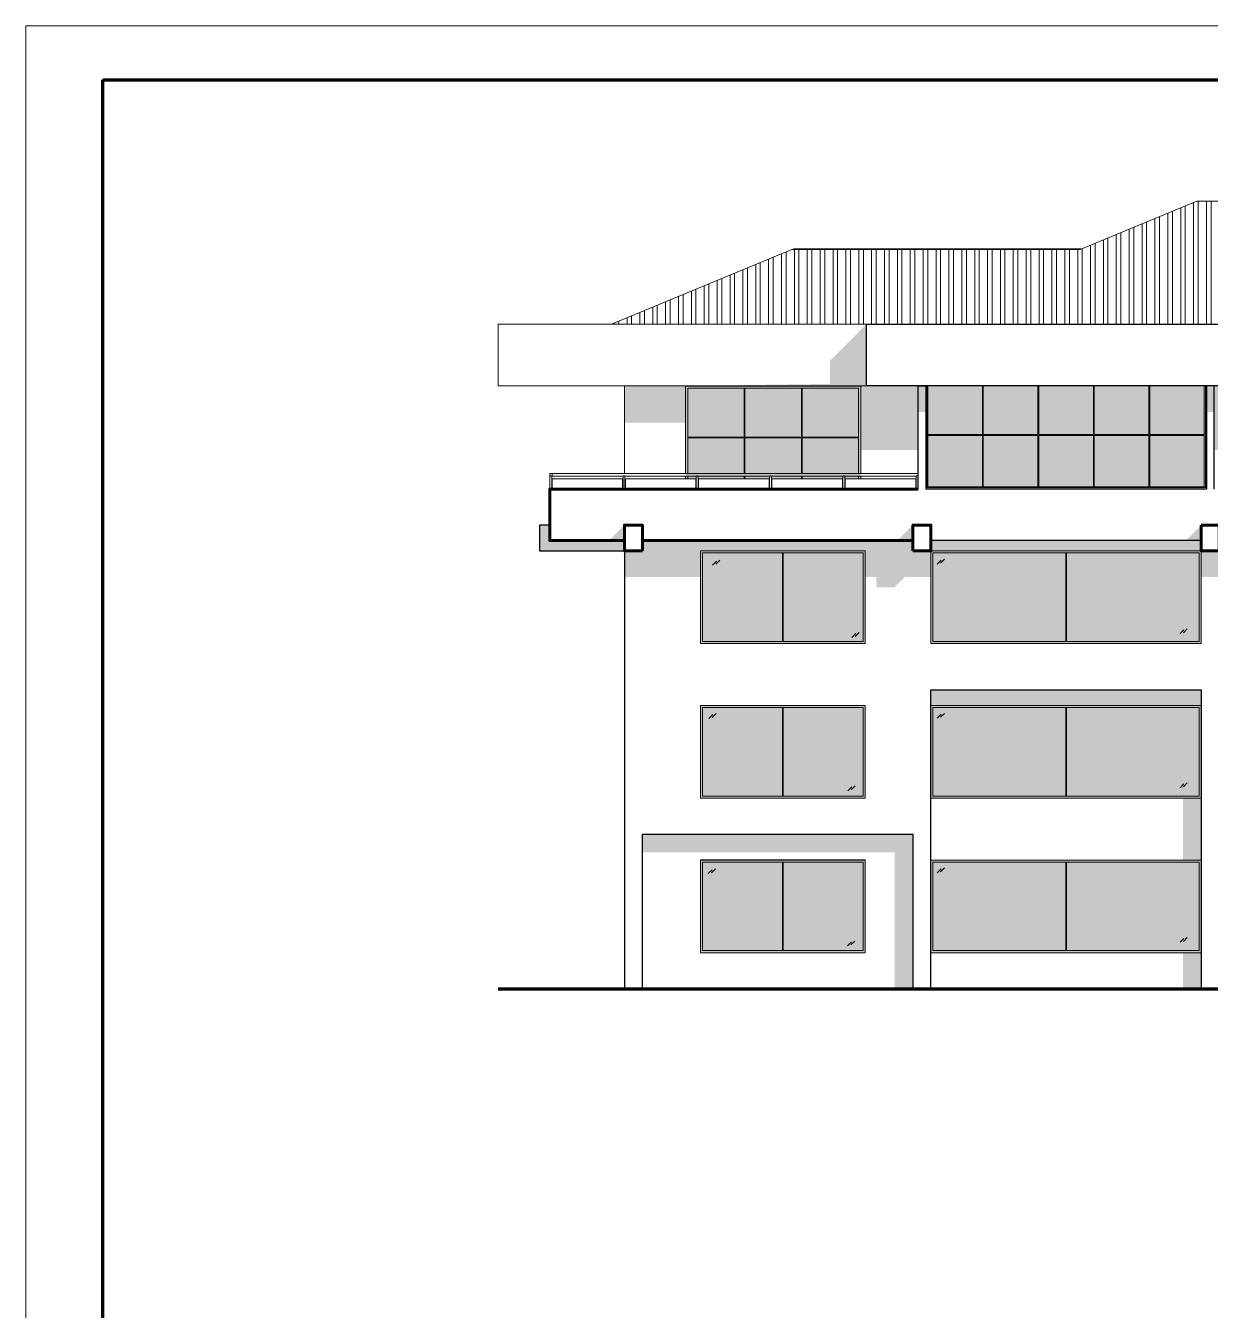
# Model space of a CAD drawing. Header units: inches. Extents: x 140 to 978, y -82 to 38.
# Drawn here: x 821.72 to 844.72, y -52.16 to -27.23 of the extents above; entities that cross this region are included whole.
import ezdxf

# ---------------------------------------------------------------- set-up
doc = ezdxf.new("R2010")
doc.units = ezdxf.units.IN
doc.header["$MEASUREMENT"] = 0
for name, color, linetype, lineweight in [('UNSAAC CUBIERTAS', 22, 'Continuous', 0), ('UNSAAC- ROTULO', 7, 'Continuous', 60), ('UNSAAC-FACHADA (1ER PLANOTYTY', 20, 'Continuous', 60), ('UNSAAC-FACHADA(2DO PLANO)', 7, 'Continuous', 30), ('UNSAAC-LINEA 0.00', 251, 'Continuous', 0), ('UNSAAC-MUEBLE', 254, 'Continuous', 0), ('UNSAAC-SOMBRA', 5, 'Continuous', 0), ('UNSAAC-TEXTURAS', 250, 'Continuous', 0), ('UNSAAC-VARIOS', 30, 'Continuous', 0), ('UNSAAC-VIDRIO', 150, 'Continuous', 30)]:
    doc.layers.add(name, color=color, linetype=linetype, lineweight=lineweight)
pattern_1 = [(37.5, (-346.295782, 0.542984), (-0.00062993358, 0.0192682377), [0, -0.0152, 0, -0.017, 0, -0.01625]), (7.5, (-346.295782, 0.542984), (0.01769776705, 0.02822146065), [0, -0.0082, 0, -0.0137, 0, -0.00525]), (327.5, (-346.308082, 0.542984), (0.03114141862, 5.659054e-05), [0, -0.005, 0, -0.018, 0, -0.0235]), (317.5, (-346.308082, 0.542984), (0.03006126605, 0.00877675565), [0, -0.0025, 0, -0.0118, 0, -0.0135])]
pattern_2 = [(37.5, (-8.997555, 0), (-0.0009449004, 0.02890235654), [0, -0.0228, 0, -0.0255, 0, -0.024375]), (7.5, (-8.997555, 0), (0.0265466506, 0.042332191), [0, -0.0123, 0, -0.02055, 0, -0.007875]), (327.5, (-9.016005, 0), (0.0467121279, 8.48858e-05), [0, -0.0075, 0, -0.027, 0, -0.03525]), (317.5, (-9.016005, 0), (0.045091899, 0.0131651335), [0, -0.00375, 0, -0.0177, 0, -0.02025])]

msp = doc.modelspace()

# ---------------------------------------------------------------- hatches: boundary and pattern name
at = {"layer": 'UNSAAC CUBIERTAS'}
h = msp.add_hatch(dxfattribs=at)
h.set_pattern_fill('STEEL', color=256, scale=2, angle=225, style=0)
h.set_pattern_definition([(270, (676.14612, -38.5623), (0.25, -6e-17), []), (270, (676.2345, -38.6507), (0.25, -6e-17), [])])
h.paths.add_polyline_path([(863.809, -30.633), (844.459, -30.633), (842.196, -31.57), (836.596, -31.57), (833.098, -33.019), (838.046, -33.019), (866.846, -33.019), (869.569, -33.019)])
at = {"layer": 'UNSAAC-SOMBRA', "ltscale": 0.5}
h = msp.add_hatch(dxfattribs=at)
h.set_pattern_fill('AR-SAND', color=256, scale=0.015, style=0)
h.set_pattern_definition(pattern_2)
h.paths.add_polyline_path([(865.846, -34.219), (865.846, -34.726), (861.446, -34.726), (861.446, -35.464), (855.996, -35.464), (855.996, -34.726), (855.846, -34.726), (850.396, -34.726), (850.246, -34.726), (850.246, -35.464), (844.796, -35.464), (844.796, -34.726), (844.646, -34.726), (839.196, -34.726), (839.046, -34.726), (839.046, -35.464), (837.339, -35.464), (837.339, -33.726), (838.046, -33.019), (838.046, -34.219)])
h = msp.add_hatch(dxfattribs=at)
h.set_pattern_fill('AR-SAND', color=256, scale=0.015, style=0)
h.set_pattern_definition(pattern_2)
h.paths.add_polyline_path([(833.346, -34.219), (833.346, -34.929), (837.341, -34.929), (837.341, -34.219)])
h = msp.add_hatch(dxfattribs=at)
h.set_pattern_fill('AR-SAND', color=256, scale=0.015, style=0)
h.set_pattern_definition(pattern_2)
h.paths.add_polyline_path([(831.696, -36.919), (831.896, -36.919), (831.896, -37.219), (833.046, -37.219), (833.346, -36.919), (833.346, -37.419), (831.696, -37.419)])
h = msp.add_hatch(dxfattribs=at)
h.set_pattern_fill('AR-SAND', color=256, scale=0.015, style=0)
h.set_pattern_definition(pattern_2)
h.paths.add_polyline_path([(868.309, -37.219), (867.602, -37.926), (865.339, -37.926), (865.139, -38.126), (864.789, -38.126), (864.789, -37.926), (861.189, -37.926), (860.989, -38.126), (860.639, -38.126), (860.639, -37.926), (855.589, -37.926), (855.389, -38.126), (855.039, -38.126), (855.039, -37.926), (849.989, -37.926), (849.789, -38.126), (849.439, -38.126), (849.439, -37.926), (844.389, -37.926), (844.189, -38.126), (843.839, -38.126), (843.839, -37.926), (838.789, -37.926), (838.589, -38.126), (838.239, -38.126), (838.239, -37.926), (833.346, -37.926), (833.346, -37.419), (833.696, -37.419), (833.696, -37.219), (838.646, -37.219), (838.946, -36.919), (838.946, -37.419), (839.296, -37.419), (839.296, -37.219), (844.246, -37.219), (844.546, -36.919), (844.546, -37.419), (844.896, -37.419), (844.896, -37.219), (849.846, -37.219), (850.146, -36.919), (850.146, -37.419), (850.496, -37.419), (850.496, -37.219), (855.446, -37.219), (855.746, -36.919), (855.746, -37.419), (856.096, -37.419), (856.096, -37.219), (861.046, -37.219), (861.346, -36.919), (861.346, -37.419), (861.696, -37.419), (861.696, -37.219), (865.196, -37.219), (865.496, -36.919), (865.496, -37.419), (865.846, -37.419), (865.846, -37.219)])
h = msp.add_hatch(dxfattribs=at)
h.set_pattern_fill('AR-SAND', color=256, scale=0.015, style=0)
h.set_pattern_definition(pattern_2)
h.paths.add_polyline_path([(844.546, -45.919), (844.193, -45.919), (844.193, -40.473), (839.296, -40.473), (839.296, -40.119), (844.546, -40.119)])
h = msp.add_hatch(dxfattribs=at)
h.set_pattern_fill('AR-SAND', color=256, scale=0.015, style=0)
h.set_pattern_definition(pattern_2)
h.paths.add_polyline_path([(838.946, -45.919), (838.593, -45.919), (838.593, -43.273), (833.696, -43.273), (833.696, -42.919), (838.946, -42.919)])
at = {"layer": 'UNSAAC-TEXTURAS', "ltscale": 0.5}
h = msp.add_hatch(dxfattribs=at)
h.set_pattern_fill('AR-SAND', color=256, scale=0.01, style=0)
h.set_pattern_definition(pattern_1)
h.paths.add_polyline_path([(843.614, -34.011), (843.613, -34.021), (843.617, -34.008), (843.617, -34.008)])
h = msp.add_hatch(dxfattribs=at)
h.set_pattern_fill('AR-SAND', color=256, scale=0.01, style=0)
h.set_pattern_definition(pattern_1)
h.paths.add_polyline_path([(843.613, -34.021), (843.613, -34.033), (843.617, -34.033)])
h = msp.add_hatch(dxfattribs=at)
h.set_pattern_fill('AR-SAND', color=256, scale=0.01, style=0)
h.set_pattern_definition(pattern_1)
h.paths.add_polyline_path([(843.613, -34.042), (843.619, -34.042), (843.622, -34.04), (843.623, -34.039), (843.617, -34.033), (843.613, -34.033)])
h = msp.add_hatch(dxfattribs=at)
h.set_pattern_fill('AR-SAND', color=256, scale=0.01, style=0)
h.set_pattern_definition(pattern_1)
h.paths.add_polyline_path([(843.613, -34.042), (843.613, -34.046), (843.616, -34.043), (843.619, -34.042)])
h = msp.add_hatch(dxfattribs=at)
h.set_pattern_fill('AR-SAND', color=256, scale=0.01, style=0)
h.set_pattern_definition(pattern_1)
h.paths.add_polyline_path([(843.62, -34.005), (843.617, -34.008), (843.617, -34.008), (843.626, -33.999)])
h = msp.add_hatch(dxfattribs=at)
h.set_pattern_fill('AR-SAND', color=256, scale=0.01, style=0)
h.set_pattern_definition(pattern_1)
h.paths.add_polyline_path([(843.63, -34.043), (843.63, -34.046), (843.638, -34.046)])
h = msp.add_hatch(dxfattribs=at)
h.set_pattern_fill('AR-SAND', color=256, scale=0.01, style=0)
h.set_pattern_definition(pattern_1)
h.paths.add_polyline_path([(843.647, -34.043), (843.638, -34.046), (843.647, -34.045)])
h = msp.add_hatch(dxfattribs=at)
h.set_pattern_fill('AR-SAND', color=256, scale=0.01, style=0)
h.set_pattern_definition(pattern_1)
h.paths.add_polyline_path([(843.651, -34.042), (843.647, -34.043), (843.647, -34.045), (843.648, -34.045)])
h = msp.add_hatch(dxfattribs=at)
h.set_pattern_fill('AR-SAND', color=256, scale=0.01, style=0)
h.set_pattern_definition(pattern_1)
h.paths.add_polyline_path([(843.656, -34.044), (843.654, -34.042), (843.656, -34.047)])
at = {"layer": 'UNSAAC-VIDRIO', "ltscale": 2.5}
h = msp.add_hatch(color=256, dxfattribs=at)
h.dxf.hatch_style = 1
h.set_gradient(color1=(230, 240, 249), color2=(251, 252, 254), name='HEMISPHERICAL')
h.paths.add_polyline_path([(834.534, -36.02), (837.934, -36.019), (837.934, -34.169), (834.534, -34.22)])
h.paths.add_polyline_path([(844.646, -36.219), (839.196, -36.219), (839.196, -34.219), (844.646, -34.219)])
h = msp.add_hatch(color=256, dxfattribs=at)
h.dxf.hatch_style = 1
h.set_gradient(color1=(230, 240, 249), color2=(251, 252, 254), name='HEMISPHERICAL')
h.paths.add_polyline_path([(838.021, -39.219), (834.821, -39.219), (834.821, -37.419), (838.021, -37.419)])
h.paths.add_polyline_path([(839.296, -39.219), (844.546, -39.219), (844.546, -37.419), (839.296, -37.419)])
h = msp.add_hatch(color=256, dxfattribs=at)
h.dxf.hatch_style = 1
h.set_gradient(color1=(230, 240, 249), color2=(251, 252, 254), name='HEMISPHERICAL')
h.paths.add_polyline_path([(838.021, -42.219), (834.821, -42.219), (834.821, -40.419), (838.021, -40.419)])
h.paths.add_polyline_path([(844.546, -42.219), (839.296, -42.219), (839.296, -40.419), (844.546, -40.419)])
h = msp.add_hatch(color=256, dxfattribs=at)
h.dxf.hatch_style = 1
h.set_gradient(color1=(230, 240, 249), color2=(251, 252, 254), name='HEMISPHERICAL')
h.paths.add_polyline_path([(839.296, -43.42), (844.546, -43.42), (844.546, -45.219), (839.296, -45.219)])
h.paths.add_polyline_path([(838.021, -45.219), (834.821, -45.219), (834.821, -43.419), (838.021, -43.419)])

# ---------------------------------------------------------------- linework, layer by layer
at = {"layer": 'UNSAAC CUBIERTAS'}
for p, q in [((844.459, -30.633), (842.196, -31.57)), ((844.459, -30.633), (863.809, -30.633)), ((842.196, -31.57), (836.596, -31.57)), ((842.234, -31.555), (836.634, -31.555))]:
    msp.add_line(p, q, dxfattribs=at)
at = {"layer": 'UNSAAC CUBIERTAS', "lineweight": 13}
for p, q in [((836.596, -31.57), (833.098, -33.019)), ((836.634, -31.555), (836.596, -31.57))]:
    msp.add_line(p, q, dxfattribs=at)
at = {"layer": 'UNSAAC CUBIERTAS'}
msp.add_lwpolyline([(863.809, -30.633), (844.459, -30.633), (842.196, -31.57), (836.596, -31.57), (833.098, -33.019), (838.046, -33.019), (866.846, -33.019), (869.569, -33.019)], close=True, dxfattribs=at)
at = {"layer": 'UNSAAC- ROTULO', "color": 5, "lineweight": 0, "flags": 128}
msp.add_lwpolyline([(821.722, -27.226), (886.222, -27.226), (886.222, -72.976), (821.722, -72.976)], close=True, dxfattribs=at)
at = {"layer": 'UNSAAC- ROTULO', "lineweight": 70, "flags": 128}
msp.add_lwpolyline([(823.222, -28.276), (884.722, -28.276), (884.722, -71.026), (823.222, -71.026)], close=True, dxfattribs=at)
at = {"layer": 'UNSAAC-FACHADA (1ER PLANOTYTY'}
for points in [[(833.346, -37.219), (831.896, -37.219), (831.896, -36.219), (839.046, -36.219)], [(838.946, -37.219), (833.696, -37.219)]]:
    msp.add_lwpolyline(points, dxfattribs=at)
for points in [[(833.696, -37.419), (833.346, -37.419), (833.346, -36.919), (833.696, -36.919)], [(838.946, -37.419), (839.296, -37.419), (839.296, -36.919), (838.946, -36.919)], [(844.546, -36.919), (844.896, -36.919), (844.896, -37.419), (844.546, -37.419)]]:
    msp.add_lwpolyline(points, close=True, dxfattribs=at)
at = {"layer": 'UNSAAC-FACHADA(2DO PLANO)'}
msp.add_lwpolyline([(838.046, -33.019), (866.846, -33.019), (866.846, -34.219), (838.046, -34.219)], close=True, dxfattribs=at)
for points in [[(839.046, -36.219), (839.046, -34.219), (839.196, -34.219), (839.196, -36.219)], [(844.796, -36.219), (844.796, -34.219), (844.646, -34.219), (844.646, -36.219)], [(833.346, -37.419), (833.346, -37.219), (831.896, -37.219), (831.896, -36.919), (831.696, -36.919), (831.696, -37.419), (833.346, -37.419)], [(844.896, -37.419), (844.546, -37.419), (844.546, -37.219), (839.296, -37.219), (839.296, -37.419), (838.946, -37.419), (838.946, -37.219), (833.696, -37.219), (833.696, -37.419), (833.346, -37.419), (833.346, -37.419), (833.346, -45.919), (833.696, -45.919), (833.696, -42.919), (838.946, -42.919), (838.946, -45.919), (839.296, -45.919), (839.296, -40.119), (844.546, -40.119), (844.546, -45.919), (844.896, -45.919)]]:
    msp.add_lwpolyline(points, dxfattribs=at)
at = {"layer": 'UNSAAC-LINEA 0.00', "lineweight": 13}
for p, q in [((833.346, -35.919), (833.346, -34.219)), ((834.534, -34.219), (834.534, -35.919)), ((834.535, -34.22), (837.933, -34.22)), ((834.535, -34.24), (834.535, -34.22)), ((834.535, -35.919), (834.535, -34.24)), ((834.575, -35.212), (834.575, -34.26)), ((834.575, -34.26), (835.671, -34.26)), ((835.671, -34.26), (835.671, -35.212)), ((835.686, -34.26), (835.671, -34.26)), ((835.686, -34.26), (836.782, -34.26)), ((835.686, -35.212), (835.686, -34.26)), ((836.797, -34.26), (836.782, -34.26)), ((836.782, -34.26), (836.782, -35.212)), ((836.797, -34.26), (837.893, -34.26)), ((836.797, -35.212), (836.797, -34.26)), ((837.893, -34.26), (837.893, -35.212)), ((837.933, -34.22), (837.933, -34.24)), ((837.933, -35.919), (837.933, -34.24)), ((837.934, -35.919), (837.934, -34.219)), ((839.217, -34.219), (839.217, -36.198)), ((839.237, -34.219), (839.237, -35.162)), ((840.299, -35.162), (840.299, -34.219)), ((840.314, -34.219), (840.314, -35.162)), ((841.375, -35.162), (841.375, -34.219)), ((841.39, -34.219), (841.39, -35.162)), ((842.452, -35.162), (842.452, -34.219)), ((842.467, -34.219), (842.467, -35.162)), ((843.529, -35.162), (843.529, -34.219)), ((843.544, -34.219), (843.544, -35.162)), ((844.605, -35.162), (844.605, -34.219)), ((844.625, -36.198), (844.625, -34.219)), ((834.575, -35.212), (834.575, -35.227)), ((835.671, -35.212), (834.575, -35.212)), ((834.575, -35.919), (834.575, -35.227)), ((835.671, -35.227), (834.575, -35.227)), ((835.671, -35.227), (835.671, -35.919)), ((836.782, -35.212), (835.686, -35.212)), ((835.686, -35.227), (836.782, -35.227)), ((835.686, -35.919), (835.686, -35.227)), ((836.782, -35.227), (836.782, -35.919)), ((836.797, -35.212), (837.893, -35.212)), ((836.797, -35.227), (837.893, -35.227)), ((836.797, -35.919), (836.797, -35.227)), ((837.893, -35.227), (837.893, -35.212)), ((837.893, -35.227), (837.893, -35.919)), ((839.237, -35.177), (839.237, -35.162)), ((840.299, -35.162), (839.237, -35.162)), ((839.237, -35.177), (839.237, -36.178)), ((840.299, -35.177), (839.237, -35.177)), ((840.299, -36.178), (840.299, -35.177)), ((841.375, -35.162), (840.314, -35.162)), ((840.314, -35.177), (841.375, -35.177)), ((840.314, -35.177), (840.314, -36.178)), ((841.375, -36.178), (841.375, -35.177)), ((842.452, -35.162), (841.39, -35.162)), ((841.39, -35.177), (842.452, -35.177)), ((841.39, -35.177), (841.39, -36.178)), ((842.452, -36.178), (842.452, -35.177)), ((842.467, -35.162), (843.529, -35.162)), ((842.467, -35.177), (843.529, -35.177)), ((842.467, -35.177), (842.467, -36.178)), ((843.529, -36.178), (843.529, -35.177)), ((843.544, -35.162), (844.605, -35.162)), ((844.605, -35.177), (843.544, -35.177)), ((843.544, -35.177), (843.544, -36.178)), ((844.605, -35.162), (844.605, -35.177)), ((844.605, -36.178), (844.605, -35.177)), ((831.896, -35.919), (831.896, -35.923)), ((839.046, -35.919), (831.896, -35.919)), ((831.896, -35.923), (831.896, -35.932)), ((831.896, -35.932), (831.896, -35.944)), ((831.9, -35.932), (831.896, -35.944)), ((831.896, -35.944), (831.896, -35.957)), ((831.896, -35.944), (831.9, -35.957)), ((831.896, -35.957), (831.896, -35.966)), ((831.896, -35.966), (831.896, -35.969)), ((831.899, -35.967), (831.896, -35.969)), ((831.896, -35.969), (831.896, -36.219)), ((831.902, -35.966), (831.899, -35.967)), ((831.909, -35.923), (831.9, -35.932)), ((831.9, -35.957), (831.909, -35.966)), ((831.905, -35.963), (831.902, -35.966)), ((831.906, -35.963), (831.905, -35.963)), ((831.921, -35.919), (831.909, -35.923)), ((831.909, -35.966), (831.921, -35.969)), ((831.934, -35.923), (831.921, -35.919)), ((831.921, -35.969), (831.934, -35.966)), ((831.943, -35.932), (831.934, -35.923)), ((831.934, -35.966), (831.943, -35.957)), ((831.939, -35.967), (831.939, -36.219)), ((833.319, -35.969), (831.939, -35.969)), ((833.309, -36.019), (831.941, -36.019)), ((831.941, -36.219), (831.941, -36.019)), ((831.946, -35.944), (831.943, -35.932)), ((831.943, -35.957), (831.946, -35.944)), ((833.309, -36.219), (833.309, -36.019)), ((833.322, -35.967), (833.319, -35.969)), ((833.319, -35.969), (833.319, -36.219)), ((833.325, -35.966), (833.322, -35.967)), ((833.328, -35.963), (833.325, -35.966)), ((833.337, -35.961), (833.328, -35.963)), ((833.346, -35.963), (833.337, -35.961)), ((833.348, -35.966), (833.346, -35.963)), ((833.352, -35.967), (833.348, -35.966)), ((833.354, -35.969), (833.352, -35.967)), ((833.354, -35.969), (833.354, -36.219)), ((834.742, -35.969), (833.354, -35.969)), ((834.732, -36.019), (833.364, -36.019)), ((833.364, -36.219), (833.364, -36.019)), ((834.534, -35.969), (834.534, -36.019)), ((834.535, -36.019), (834.535, -35.969)), ((834.575, -36.019), (834.575, -35.969)), ((834.732, -36.219), (834.732, -36.019)), ((834.745, -35.967), (834.742, -35.969)), ((834.742, -35.969), (834.742, -36.219)), ((834.748, -35.966), (834.745, -35.967)), ((834.751, -35.963), (834.748, -35.966)), ((834.76, -35.961), (834.751, -35.963)), ((834.769, -35.963), (834.76, -35.961)), ((834.771, -35.966), (834.769, -35.963)), ((834.775, -35.967), (834.771, -35.966)), ((834.777, -35.969), (834.775, -35.967)), ((834.777, -35.969), (834.777, -36.219)), ((836.165, -35.969), (834.777, -35.969)), ((836.155, -36.019), (834.787, -36.019)), ((834.787, -36.219), (834.787, -36.019)), ((835.671, -35.969), (835.671, -36.019)), ((835.686, -36.019), (835.686, -35.969)), ((836.155, -36.219), (836.155, -36.019)), ((836.168, -35.967), (836.165, -35.969)), ((836.165, -35.969), (836.165, -36.219)), ((836.171, -35.966), (836.168, -35.967)), ((836.174, -35.963), (836.171, -35.966)), ((836.183, -35.961), (836.174, -35.963)), ((836.192, -35.963), (836.183, -35.961)), ((836.194, -35.966), (836.192, -35.963)), ((836.198, -35.967), (836.194, -35.966)), ((836.2, -35.969), (836.198, -35.967)), ((836.2, -35.969), (836.2, -36.219)), ((837.588, -35.969), (836.2, -35.969)), ((837.578, -36.019), (836.21, -36.019)), ((836.21, -36.219), (836.21, -36.019)), ((836.782, -35.969), (836.782, -36.019)), ((836.797, -36.019), (836.797, -35.969)), ((837.578, -36.219), (837.578, -36.019)), ((837.591, -35.967), (837.588, -35.969)), ((837.588, -35.969), (837.588, -36.219)), ((837.594, -35.966), (837.591, -35.967)), ((837.597, -35.963), (837.594, -35.966)), ((837.606, -35.961), (837.597, -35.963)), ((837.615, -35.963), (837.606, -35.961)), ((837.617, -35.966), (837.615, -35.963)), ((837.621, -35.967), (837.617, -35.966)), ((837.623, -35.969), (837.621, -35.967)), ((837.623, -35.969), (837.623, -36.219)), ((839.011, -35.969), (837.623, -35.969)), ((839.001, -36.019), (837.633, -36.019)), ((837.633, -36.219), (837.633, -36.019)), ((837.893, -35.969), (837.893, -36.019)), ((837.933, -36.019), (837.933, -35.969)), ((837.934, -36.019), (837.934, -35.969)), ((839.001, -36.219), (839.001, -36.019)), ((839.014, -35.967), (839.011, -35.969)), ((839.011, -35.969), (839.011, -36.219)), ((839.017, -35.966), (839.014, -35.967)), ((839.02, -35.963), (839.017, -35.966)), ((839.029, -35.961), (839.02, -35.963)), ((839.038, -35.963), (839.029, -35.961)), ((839.217, -36.198), (844.625, -36.198)), ((839.237, -36.178), (840.299, -36.178)), ((840.314, -36.178), (840.299, -36.178)), ((840.314, -36.178), (841.375, -36.178)), ((841.39, -36.178), (841.375, -36.178)), ((841.39, -36.178), (842.452, -36.178)), ((842.467, -36.178), (842.452, -36.178)), ((842.467, -36.178), (843.529, -36.178)), ((843.544, -36.178), (843.529, -36.178)), ((843.544, -36.178), (844.605, -36.178)), ((838.021, -37.419), (834.821, -37.419)), ((834.821, -37.419), (834.821, -39.219)), ((834.862, -39.178), (834.862, -37.46)), ((834.862, -37.46), (836.414, -37.46)), ((836.414, -39.178), (836.414, -37.46)), ((836.414, -37.46), (836.429, -37.46)), ((836.429, -37.46), (836.429, -39.178)), ((836.429, -37.46), (837.98, -37.46)), ((837.98, -37.46), (837.98, -39.178)), ((838.021, -39.219), (838.021, -37.419)), ((839.296, -39.219), (839.296, -37.419)), ((844.546, -37.419), (839.296, -37.419)), ((839.337, -39.178), (839.337, -37.46)), ((839.337, -37.46), (841.914, -37.46)), ((841.914, -39.178), (841.914, -37.46)), ((841.914, -37.46), (841.929, -37.46)), ((841.929, -37.46), (841.929, -39.178)), ((841.929, -37.46), (844.505, -37.46)), ((844.505, -37.46), (844.505, -39.178)), ((844.546, -39.219), (844.546, -37.419)), ((834.821, -39.219), (838.021, -39.219)), ((836.414, -39.178), (834.862, -39.178)), ((836.429, -39.178), (836.414, -39.178)), ((837.98, -39.178), (836.429, -39.178)), ((839.296, -39.219), (844.546, -39.219)), ((841.914, -39.178), (839.337, -39.178)), ((841.929, -39.178), (841.914, -39.178)), ((844.505, -39.178), (841.929, -39.178)), ((838.021, -40.419), (834.821, -40.419)), ((834.821, -40.419), (834.821, -42.219)), ((834.862, -42.178), (834.862, -40.46)), ((834.862, -40.46), (836.414, -40.46)), ((836.414, -42.178), (836.414, -40.46)), ((836.414, -40.46), (836.429, -40.46)), ((836.429, -40.46), (836.429, -42.178)), ((836.429, -40.46), (837.98, -40.46)), ((837.98, -40.46), (837.98, -42.178)), ((838.021, -42.219), (838.021, -40.419)), ((839.296, -42.919), (839.296, -40.419)), ((839.337, -42.178), (839.337, -40.46)), ((839.337, -40.46), (841.914, -40.46)), ((841.914, -42.178), (841.914, -40.46)), ((841.914, -40.46), (841.929, -40.46)), ((841.929, -40.46), (841.929, -42.178)), ((841.929, -40.46), (844.505, -40.46)), ((844.505, -40.46), (844.505, -42.178)), ((844.546, -42.919), (844.546, -40.419)), ((834.821, -42.219), (838.021, -42.219)), ((836.414, -42.178), (834.862, -42.178)), ((836.429, -42.178), (836.414, -42.178)), ((837.98, -42.178), (836.429, -42.178)), ((839.296, -42.219), (844.546, -42.219)), ((841.914, -42.178), (839.337, -42.178)), ((841.929, -42.178), (841.914, -42.178)), ((844.505, -42.178), (841.929, -42.178)), ((839.296, -43.419), (839.296, -42.919)), ((844.546, -43.419), (844.546, -42.919)), ((834.821, -43.419), (834.821, -45.219)), ((838.02, -43.42), (834.822, -43.42)), ((834.822, -43.42), (834.822, -43.44)), ((834.822, -45.198), (834.822, -43.44)), ((836.414, -43.46), (834.862, -43.46)), ((834.862, -43.46), (834.862, -45.178)), ((836.429, -43.46), (836.414, -43.46)), ((836.414, -43.46), (836.414, -45.178)), ((836.429, -45.178), (836.429, -43.46)), ((837.98, -43.46), (836.429, -43.46)), ((837.98, -45.178), (837.98, -43.46)), ((838.02, -43.44), (838.02, -43.42)), ((838.02, -45.198), (838.02, -43.44)), ((838.021, -45.219), (838.021, -43.419)), ((844.545, -43.42), (839.297, -43.42)), ((839.297, -43.42), (839.297, -43.44)), ((839.297, -45.198), (839.297, -43.44)), ((841.914, -43.46), (839.337, -43.46)), ((839.337, -43.46), (839.337, -45.178)), ((841.929, -43.46), (841.914, -43.46)), ((841.914, -43.46), (841.914, -45.178)), ((841.929, -45.178), (841.929, -43.46)), ((844.505, -43.46), (841.929, -43.46)), ((844.505, -45.178), (844.505, -43.46)), ((844.545, -43.44), (844.545, -43.42)), ((844.545, -45.198), (844.545, -43.44)), ((834.821, -45.219), (838.021, -45.219)), ((834.822, -45.218), (834.822, -45.198)), ((834.822, -45.218), (838.02, -45.218)), ((834.862, -45.178), (836.414, -45.178)), ((836.414, -45.178), (836.429, -45.178)), ((836.429, -45.178), (837.98, -45.178)), ((838.02, -45.218), (838.02, -45.198)), ((839.296, -45.219), (844.546, -45.219)), ((839.297, -45.218), (839.297, -45.198)), ((839.297, -45.218), (844.545, -45.218)), ((839.337, -45.178), (841.914, -45.178)), ((841.914, -45.178), (841.929, -45.178)), ((841.929, -45.178), (844.505, -45.178)), ((844.545, -45.218), (844.545, -45.198))]:
    msp.add_line(p, q, dxfattribs=at)
for points in [[(834.535, -34.24), (834.534, -35.919)], [(837.935, -34.24), (837.934, -35.919)], [(834.534, -35.969), (834.534, -36.019)], [(837.934, -35.969), (837.934, -36.019)], [(839.196, -36.219), (844.646, -36.219)], [(844.546, -37.219), (839.296, -37.219)], [(835.133, -37.619), (835.056, -37.697)], [(835.198, -37.602), (835.121, -37.679)], [(839.496, -37.6), (839.419, -37.677)], [(839.561, -37.582), (839.484, -37.659)], [(837.836, -39.022), (837.759, -39.1)], [(837.901, -39.005), (837.824, -39.082)], [(844.21, -38.949), (844.133, -39.026)], [(844.275, -38.931), (844.198, -39.009)], [(835.06, -40.596), (834.983, -40.673)], [(835.125, -40.578), (835.048, -40.655)], [(839.496, -40.59), (839.419, -40.668)], [(839.561, -40.573), (839.484, -40.65)], [(837.763, -41.999), (837.686, -42.076)], [(837.828, -41.981), (837.75, -42.058)], [(844.21, -41.94), (844.133, -42.017)], [(844.275, -41.922), (844.198, -41.999)], [(835.051, -43.607), (834.974, -43.684)], [(835.116, -43.589), (835.039, -43.666)], [(839.496, -43.59), (839.419, -43.668)], [(839.561, -43.573), (839.484, -43.65)], [(837.754, -45.01), (837.677, -45.087)], [(837.819, -44.992), (837.741, -45.069)], [(844.21, -44.94), (844.133, -45.017)], [(844.275, -44.922), (844.198, -44.999)]]:
    msp.add_lwpolyline(points, dxfattribs=at)
for points in [[(839.196, -36.219), (844.646, -36.219), (844.646, -34.219), (839.196, -34.219)], [(838.021, -39.219), (834.821, -39.219), (834.821, -37.419), (838.021, -37.419)], [(839.296, -39.219), (844.546, -39.219), (844.546, -37.419), (839.296, -37.419)], [(838.021, -42.219), (834.821, -42.219), (834.821, -40.419), (838.021, -40.419)], [(844.546, -42.219), (839.296, -42.219), (839.296, -40.419), (844.546, -40.419)], [(838.021, -45.219), (834.821, -45.219), (834.821, -43.419), (838.021, -43.419)], [(839.296, -43.42), (844.546, -43.42), (844.546, -45.219), (839.296, -45.219)]]:
    msp.add_lwpolyline(points, close=True, dxfattribs=at)
at = {"layer": 'UNSAAC-MUEBLE', "lineweight": 13}
for p, q in [((839.04, -35.966), (839.038, -35.963)), ((839.044, -35.967), (839.04, -35.966)), ((839.046, -35.969), (839.044, -35.967)), ((834.742, -36.178), (834.732, -36.178)), ((834.742, -36.218), (834.732, -36.218)), ((834.787, -36.178), (834.777, -36.178)), ((834.787, -36.218), (834.777, -36.218)), ((836.165, -36.178), (836.155, -36.178)), ((836.165, -36.218), (836.155, -36.218)), ((836.21, -36.178), (836.2, -36.178)), ((836.21, -36.218), (836.2, -36.218)), ((837.588, -36.178), (837.578, -36.178)), ((837.588, -36.218), (837.578, -36.218)), ((837.633, -36.178), (837.623, -36.178)), ((837.633, -36.218), (837.623, -36.218)), ((833.346, -39.919), (833.346, -37.419)), ((833.346, -42.919), (833.346, -39.919)), ((833.346, -43.419), (833.346, -42.919)), ((833.696, -43.419), (833.696, -42.919)), ((838.946, -43.419), (838.946, -42.919)), ((833.346, -45.919), (833.346, -43.419)), ((833.696, -45.919), (833.696, -43.419)), ((838.946, -45.919), (838.946, -43.419)), ((839.296, -45.919), (839.296, -43.419)), ((844.546, -45.919), (844.546, -43.419))]:
    msp.add_line(p, q, dxfattribs=at)
msp.add_lwpolyline([(830.896, -33.019), (838.046, -33.019), (838.046, -34.219), (830.896, -34.219)], close=True, dxfattribs=at)
at = {"layer": 'UNSAAC-VARIOS', "color": 3, "lineweight": 100}
msp.add_line((830.896, -45.919), (873.571, -45.919), dxfattribs=at)

doc.saveas('drawing.dxf')
